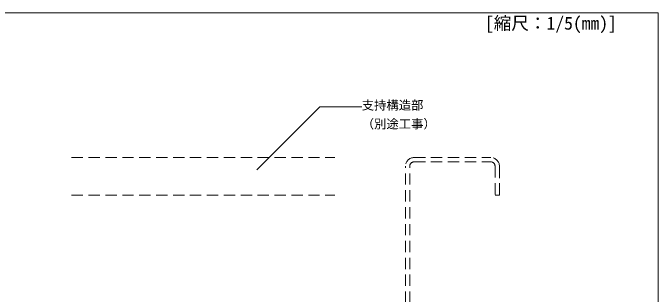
# Model space of a CAD drawing. Units: millimetres on the paper, with parts at other scales. Extents: x -205 to 205, y -143 to 143.
# Drawn here: x -117.9 to -49.2, y -76.6 to -46.6 of the extents above; entities that cross this region are included whole.
import ezdxf
from ezdxf.enums import TextEntityAlignment as Align

# ---------------------------------------------------------------- set-up
doc = ezdxf.new("R2010")
doc.units = ezdxf.units.MM
doc.linetypes.add('DASHED1', pattern=[1.8, 1.2, -0.6])
for name, color, linetype, lineweight in [('3-6_文字__矢印', 7, 'Continuous', 18), ('3-9_躯体他', 4, 'DASHED1', 18), ('F-3_野縁', 3, 'Continuous', 18)]:
    doc.layers.add(name, color=color, linetype=linetype, lineweight=lineweight)
doc.layers.add('F-6_文字__矢印', color=7, linetype='Continuous')
doc.styles.add('ＭＳ ゴシック', font='')
doc.styles.get('ＭＳ ゴシック').set_extended_font_data('MS Gothic')

msp = doc.modelspace()

# ---------------------------------------------------------------- linework, layer by layer
at = {"layer": '3-6_文字__矢印'}
msp.add_lwpolyline([(-80.789, -56.681), (-85.251, -56.681), (-91.943, -63.373)], dxfattribs=at)
at = {"layer": '3-9_躯体他'}
for p, q in [((-111.669, -62.078), (-83.669, -62.078)), ((-75.22, -62.078), (-67.06, -62.078)), ((-76.14, -81.158), (-76.14, -62.998)), ((-75.68, -81.158), (-75.68, -62.998)), ((-75.22, -62.538), (-67.06, -62.538)), ((-66.6, -62.998), (-66.6, -66.078)), ((-66.14, -66.078), (-66.14, -62.998)), ((-66.14, -62.998), (-66.14, -66.078)), ((-111.669, -66.078), (-83.669, -66.078)), ((-66.6, -66.078), (-66.14, -66.078))]:
    msp.add_line(p, q, dxfattribs=at)
for centre, radius, start, end in [((-75.22, -62.998), 0.92, 90, 180), ((-67.06, -62.998), 0.92, 0, 90), ((-75.22, -62.998), 0.46, 90, 180), ((-67.06, -62.998), 0.46, 0, 90)]:
    msp.add_arc(centre, radius, start, end, dxfattribs=at)
at = {"layer": 'F-3_野縁'}
for q in [(-191, -46.65), (-49.25, -117.5)]:
    msp.add_line((-49.25, -46.65), q, dxfattribs=at)

# ---------------------------------------------------------------- texts
at = {"layer": '3-6_文字__矢印', "style": 'ＭＳ ゴシック'}
for s, p in [('支持構造部', (-80.789, -57.256)), ('（別途工事）', (-80.789, -59.256))]:
    msp.add_text(s, height=0.9622, dxfattribs=at).set_placement(p, align=Align.BOTTOM_LEFT)
at = {"layer": 'F-6_文字__矢印', "style": 'ＭＳ ゴシック'}
msp.add_text('[縮尺：1/5(mm)]', height=1.375, dxfattribs=at).set_placement((-67.683, -48.85), align=Align.BOTTOM_LEFT)

doc.saveas('drawing.dxf')
